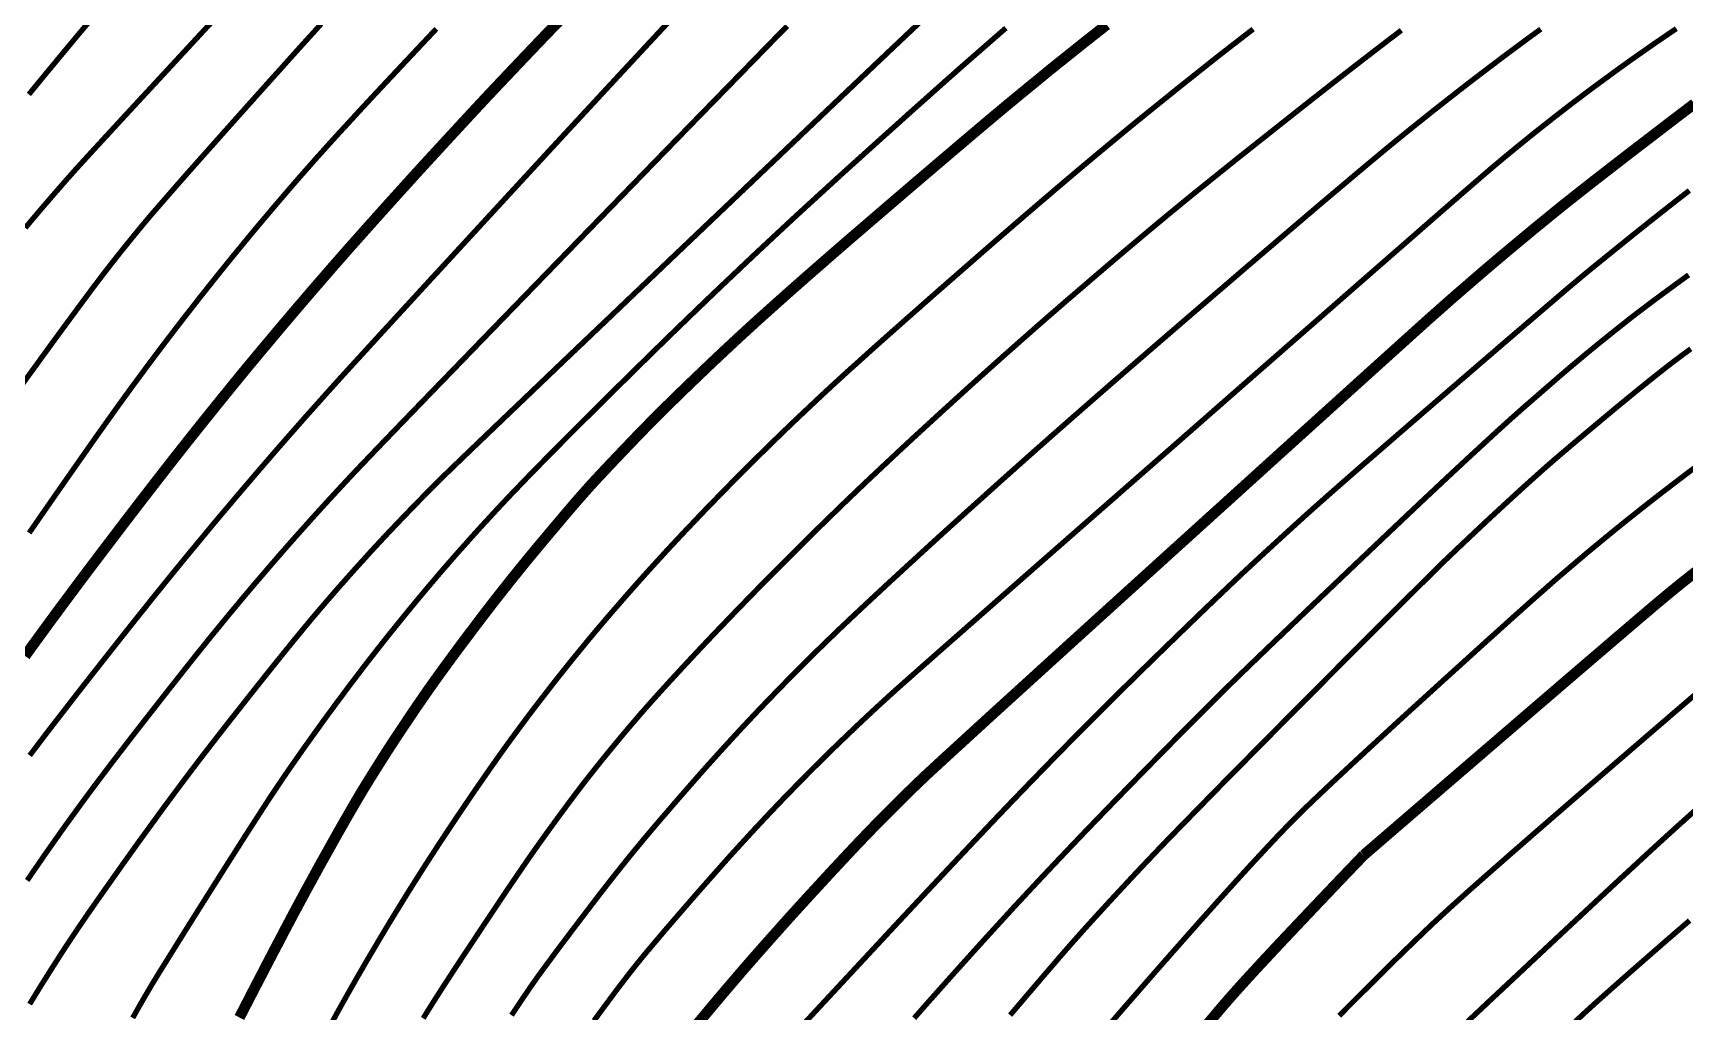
# Model space of a CAD drawing. Extents: x 36524600 to 36525730, y 2746759 to 2747713.
# Drawn here: x 36525044.22 to 36525067.22, y 2747541.7 to 2747555.33 of the extents above; entities that cross this region are included whole.
import ezdxf

# ---------------------------------------------------------------- set-up
doc = ezdxf.new("R2010")
doc.units = 0
doc.header["$LTSCALE"] = 1000
doc.header["$MEASUREMENT"] = 0
doc.layers.add('DGX', color=251, linetype='Continuous')

# ---------------------------------------------------------------- blocks, each defined once
blk = doc.blocks.new('dxt')
at = {"layer": 'DGX', "color": 253, "linetype": 'Continuous', "flags": 128}
for points, const_width in [([(36525044.165, 2747554.477), (36525044.282, 2747554.62), (36525044.4, 2747554.764), (36525044.519, 2747554.907), (36525044.637, 2747555.05), (36525044.756, 2747555.193), (36525044.875, 2747555.336), (36525044.995, 2747555.478)], 0.075), ([(36525046.948, 2747555.741), (36525046.107, 2747554.832), (36525045.471, 2747554.145), (36525045.042, 2747553.679), (36525044.819, 2747553.435), (36525044.7, 2747553.301), (36525044.582, 2747553.166), (36525044.464, 2747553.03), (36525044.347, 2747552.894), (36525044.231, 2747552.757), (36525044.115, 2747552.62)], 0.075), ([(36525048.235, 2747555.458), (36525048.125, 2747555.336), (36525047.994, 2747555.192), (36525047.844, 2747555.026), (36525047.674, 2747554.836), (36525047.483, 2747554.624), (36525047.273, 2747554.389), (36525047.042, 2747554.131), (36525046.812, 2747553.873), (36525046.602, 2747553.637), (36525046.411, 2747553.422), (36525046.241, 2747553.229), (36525046.092, 2747553.058), (36525045.962, 2747552.909), (36525045.852, 2747552.781), (36525045.763, 2747552.676), (36525045.684, 2747552.58), (36525045.606, 2747552.485), (36525045.528, 2747552.389), (36525045.45, 2747552.292), (36525045.373, 2747552.195), (36525045.297, 2747552.098), (36525045.221, 2747552), (36525045.146, 2747551.902), (36525045.063, 2747551.792), (36525044.963, 2747551.658), (36525044.847, 2747551.501), (36525044.714, 2747551.321), (36525044.564, 2747551.117), (36525044.398, 2747550.889), (36525044.216, 2747550.638), (36525044.017, 2747550.364)], 0.075), ([(36525049.838, 2747555.39), (36525049.629, 2747555.168), (36525049.405, 2747554.93), (36525049.182, 2747554.692), (36525048.973, 2747554.469), (36525048.78, 2747554.261), (36525048.602, 2747554.067), (36525048.438, 2747553.889), (36525048.29, 2747553.725), (36525048.156, 2747553.576), (36525048.038, 2747553.442), (36525047.927, 2747553.316), (36525047.817, 2747553.189), (36525047.707, 2747553.061), (36525047.597, 2747552.933), (36525047.489, 2747552.805), (36525047.38, 2747552.676), (36525047.272, 2747552.547), (36525047.165, 2747552.417), (36525047.058, 2747552.287), (36525046.952, 2747552.157), (36525046.846, 2747552.026), (36525046.741, 2747551.895), (36525046.636, 2747551.763), (36525046.531, 2747551.631), (36525046.428, 2747551.498), (36525046.324, 2747551.366), (36525046.221, 2747551.232), (36525046.119, 2747551.099), (36525046.017, 2747550.965), (36525045.916, 2747550.83), (36525045.815, 2747550.696), (36525045.715, 2747550.56), (36525045.615, 2747550.425), (36525045.516, 2747550.289), (36525045.411, 2747550.144), (36525045.295, 2747549.982), (36525045.167, 2747549.802), (36525045.028, 2747549.605), (36525044.877, 2747549.39), (36525044.715, 2747549.158), (36525044.541, 2747548.909), (36525044.356, 2747548.642), (36525044.169, 2747548.372)], 0.075), ([(36525051.542, 2747555.494), (36525051.334, 2747555.278), (36525051.143, 2747555.078), (36525050.967, 2747554.893), (36525050.807, 2747554.724), (36525050.662, 2747554.571), (36525050.533, 2747554.434), (36525050.412, 2747554.304), (36525050.291, 2747554.174), (36525050.171, 2747554.044), (36525050.05, 2747553.913), (36525049.93, 2747553.783), (36525049.81, 2747553.652), (36525049.69, 2747553.522), (36525049.57, 2747553.391), (36525049.451, 2747553.259), (36525049.332, 2747553.128), (36525049.213, 2747552.996), (36525049.094, 2747552.864), (36525048.976, 2747552.732), (36525048.858, 2747552.6), (36525048.74, 2747552.467), (36525048.622, 2747552.335), (36525048.505, 2747552.201), (36525048.388, 2747552.068), (36525048.272, 2747551.934), (36525048.156, 2747551.8), (36525048.04, 2747551.666), (36525047.925, 2747551.531), (36525047.81, 2747551.396), (36525047.695, 2747551.261), (36525047.581, 2747551.125), (36525047.467, 2747550.989), (36525047.353, 2747550.853), (36525047.24, 2747550.717), (36525047.127, 2747550.58), (36525047.015, 2747550.443), (36525046.903, 2747550.305), (36525046.791, 2747550.167), (36525046.68, 2747550.029), (36525046.569, 2747549.891), (36525046.458, 2747549.752), (36525046.348, 2747549.613), (36525046.238, 2747549.474), (36525046.129, 2747549.335), (36525046.02, 2747549.195), (36525045.911, 2747549.055), (36525045.803, 2747548.915), (36525045.697, 2747548.778), (36525045.593, 2747548.642), (36525045.49, 2747548.508), (36525045.389, 2747548.375), (36525045.29, 2747548.245), (36525045.192, 2747548.116), (36525045.096, 2747547.989), (36525045.001, 2747547.864), (36525044.907, 2747547.739), (36525044.815, 2747547.616), (36525044.724, 2747547.493), (36525044.633, 2747547.372), (36525044.544, 2747547.251), (36525044.456, 2747547.132), (36525044.369, 2747547.013), (36525044.283, 2747546.895), (36525044.197, 2747546.777), (36525044.112, 2747546.659)], 0.15), ([(36525053.089, 2747555.503), (36525052.765, 2747555.155), (36525052.396, 2747554.758), (36525051.981, 2747554.31), (36525051.521, 2747553.813), (36525051.016, 2747553.265), (36525050.514, 2747552.72), (36525050.065, 2747552.232), (36525049.667, 2747551.8), (36525049.322, 2747551.424), (36525049.029, 2747551.105), (36525048.788, 2747550.841), (36525048.599, 2747550.635), (36525048.462, 2747550.484), (36525048.352, 2747550.362), (36525048.242, 2747550.239), (36525048.132, 2747550.116), (36525048.022, 2747549.993), (36525047.913, 2747549.869), (36525047.804, 2747549.745), (36525047.695, 2747549.621), (36525047.587, 2747549.497), (36525047.479, 2747549.372), (36525047.371, 2747549.247), (36525047.264, 2747549.122), (36525047.157, 2747548.997), (36525047.05, 2747548.871), (36525046.944, 2747548.745), (36525046.837, 2747548.619), (36525046.731, 2747548.493), (36525046.626, 2747548.366), (36525046.521, 2747548.239), (36525046.416, 2747548.112), (36525046.311, 2747547.985), (36525046.207, 2747547.857), (36525046.102, 2747547.729), (36525045.999, 2747547.601), (36525045.895, 2747547.473), (36525045.789, 2747547.339), (36525045.675, 2747547.197), (36525045.555, 2747547.046), (36525045.428, 2747546.886), (36525045.295, 2747546.717), (36525045.154, 2747546.538), (36525045.007, 2747546.351), (36525044.853, 2747546.154), (36525044.701, 2747545.958), (36525044.557, 2747545.772), (36525044.421, 2747545.596), (36525044.295, 2747545.43), (36525044.177, 2747545.274)], 0.075), ([(36525054.723, 2747555.428), (36525054.492, 2747555.193), (36525054.197, 2747554.89), (36525053.836, 2747554.52), (36525053.411, 2747554.084), (36525052.921, 2747553.58), (36525052.367, 2747553.009), (36525051.747, 2747552.37), (36525051.13, 2747551.734), (36525050.583, 2747551.17), (36525050.106, 2747550.677), (36525049.698, 2747550.256), (36525049.36, 2747549.906), (36525049.092, 2747549.628), (36525048.894, 2747549.421), (36525048.765, 2747549.286), (36525048.671, 2747549.187), (36525048.578, 2747549.087), (36525048.485, 2747548.987), (36525048.393, 2747548.887), (36525048.301, 2747548.787), (36525048.209, 2747548.686), (36525048.117, 2747548.585), (36525048.026, 2747548.483), (36525047.935, 2747548.381), (36525047.844, 2747548.279), (36525047.754, 2747548.177), (36525047.664, 2747548.074), (36525047.575, 2747547.971), (36525047.486, 2747547.868), (36525047.397, 2747547.764), (36525047.308, 2747547.661), (36525047.22, 2747547.556), (36525047.132, 2747547.452), (36525047.045, 2747547.347), (36525046.957, 2747547.242), (36525046.871, 2747547.137), (36525046.784, 2747547.031), (36525046.698, 2747546.926), (36525046.612, 2747546.819), (36525046.524, 2747546.71), (36525046.431, 2747546.593), (36525046.333, 2747546.47), (36525046.231, 2747546.34), (36525046.123, 2747546.204), (36525046.01, 2747546.06), (36525045.893, 2747545.91), (36525045.77, 2747545.753), (36525045.648, 2747545.596), (36525045.531, 2747545.445), (36525045.419, 2747545.299), (36525045.312, 2747545.16), (36525045.211, 2747545.026), (36525045.115, 2747544.899), (36525045.024, 2747544.777), (36525044.939, 2747544.662), (36525044.856, 2747544.549), (36525044.774, 2747544.436), (36525044.692, 2747544.323), (36525044.61, 2747544.209), (36525044.53, 2747544.095), (36525044.449, 2747543.98), (36525044.369, 2747543.866), (36525044.29, 2747543.75), (36525044.213, 2747543.639), (36525044.142, 2747543.534)], 0.075), ([(36525056.744, 2747555.645), (36525056.12, 2747555.055), (36525055.424, 2747554.394), (36525054.655, 2747553.663), (36525053.813, 2747552.862), (36525052.984, 2747552.073), (36525052.256, 2747551.379), (36525051.626, 2747550.779), (36525051.097, 2747550.273), (36525050.667, 2747549.862), (36525050.336, 2747549.545), (36525050.105, 2747549.323), (36525049.974, 2747549.196), (36525049.892, 2747549.115), (36525049.811, 2747549.034), (36525049.73, 2747548.953), (36525049.65, 2747548.872), (36525049.569, 2747548.79), (36525049.49, 2747548.708), (36525049.41, 2747548.626), (36525049.331, 2747548.543), (36525049.252, 2747548.46), (36525049.173, 2747548.377), (36525049.095, 2747548.294), (36525049.017, 2747548.21), (36525048.939, 2747548.126), (36525048.862, 2747548.041), (36525048.785, 2747547.956), (36525048.708, 2747547.871), (36525048.632, 2747547.786), (36525048.556, 2747547.7), (36525048.48, 2747547.615), (36525048.405, 2747547.528), (36525048.33, 2747547.442), (36525048.255, 2747547.355), (36525048.181, 2747547.268), (36525048.107, 2747547.181), (36525048.029, 2747547.087), (36525047.942, 2747546.982), (36525047.847, 2747546.866), (36525047.743, 2747546.738), (36525047.631, 2747546.599), (36525047.51, 2747546.448), (36525047.38, 2747546.285), (36525047.242, 2747546.111), (36525047.105, 2747545.937), (36525046.976, 2747545.774), (36525046.857, 2747545.622), (36525046.747, 2747545.48), (36525046.646, 2747545.35), (36525046.554, 2747545.231), (36525046.472, 2747545.123), (36525046.398, 2747545.026), (36525046.329, 2747544.934), (36525046.261, 2747544.842), (36525046.192, 2747544.75), (36525046.124, 2747544.658), (36525046.056, 2747544.566), (36525045.988, 2747544.474), (36525045.921, 2747544.381), (36525045.853, 2747544.288), (36525045.784, 2747544.193), (36525045.71, 2747544.091), (36525045.633, 2747543.984), (36525045.552, 2747543.87), (36525045.467, 2747543.751), (36525045.378, 2747543.625), (36525045.285, 2747543.494), (36525045.188, 2747543.357), (36525045.091, 2747543.218), (36525044.996, 2747543.082), (36525044.905, 2747542.949), (36525044.816, 2747542.818), (36525044.731, 2747542.69), (36525044.648, 2747542.564), (36525044.569, 2747542.441), (36525044.492, 2747542.321), (36525044.419, 2747542.205), (36525044.351, 2747542.097), (36525044.288, 2747541.995), (36525044.23, 2747541.9), (36525044.176, 2747541.812)], 0.075), ([(36525057.769, 2747555.401), (36525057.609, 2747555.262), (36525057.45, 2747555.123), (36525057.291, 2747554.984), (36525057.129, 2747554.842), (36525056.963, 2747554.695), (36525056.792, 2747554.543), (36525056.616, 2747554.386), (36525056.435, 2747554.225), (36525056.25, 2747554.058), (36525056.059, 2747553.887), (36525055.864, 2747553.711), (36525055.671, 2747553.537), (36525055.486, 2747553.37), (36525055.311, 2747553.21), (36525055.145, 2747553.058), (36525054.987, 2747552.914), (36525054.838, 2747552.777), (36525054.699, 2747552.648), (36525054.568, 2747552.526), (36525054.442, 2747552.408), (36525054.315, 2747552.29), (36525054.19, 2747552.172), (36525054.064, 2747552.053), (36525053.939, 2747551.934), (36525053.813, 2747551.815), (36525053.688, 2747551.696), (36525053.564, 2747551.577), (36525053.439, 2747551.457), (36525053.315, 2747551.337), (36525053.19, 2747551.217), (36525053.066, 2747551.096), (36525052.943, 2747550.976), (36525052.819, 2747550.855), (36525052.696, 2747550.734), (36525052.573, 2747550.613), (36525052.452, 2747550.494), (36525052.336, 2747550.38), (36525052.226, 2747550.27), (36525052.12, 2747550.165), (36525052.019, 2747550.065), (36525051.922, 2747549.969), (36525051.831, 2747549.878), (36525051.745, 2747549.792), (36525051.661, 2747549.708), (36525051.578, 2747549.625), (36525051.496, 2747549.542), (36525051.414, 2747549.459), (36525051.333, 2747549.376), (36525051.252, 2747549.294), (36525051.173, 2747549.212), (36525051.093, 2747549.131), (36525051.015, 2747549.049), (36525050.936, 2747548.968), (36525050.858, 2747548.886), (36525050.78, 2747548.803), (36525050.703, 2747548.721), (36525050.626, 2747548.638), (36525050.549, 2747548.554), (36525050.472, 2747548.471), (36525050.396, 2747548.387), (36525050.32, 2747548.303), (36525050.245, 2747548.218), (36525050.169, 2747548.134), (36525050.094, 2747548.049), (36525050.02, 2747547.964), (36525049.945, 2747547.878), (36525049.871, 2747547.792), (36525049.798, 2747547.706), (36525049.725, 2747547.62), (36525049.652, 2747547.533), (36525049.579, 2747547.446), (36525049.507, 2747547.359), (36525049.435, 2747547.271), (36525049.363, 2747547.183), (36525049.292, 2747547.095), (36525049.221, 2747547.007), (36525049.15, 2747546.919), (36525049.08, 2747546.83), (36525049.01, 2747546.741), (36525048.94, 2747546.651), (36525048.87, 2747546.562), (36525048.801, 2747546.472), (36525048.733, 2747546.382), (36525048.664, 2747546.292), (36525048.596, 2747546.201), (36525048.528, 2747546.11), (36525048.46, 2747546.019), (36525048.393, 2747545.928), (36525048.326, 2747545.837), (36525048.259, 2747545.745), (36525048.193, 2747545.653), (36525048.127, 2747545.561), (36525048.061, 2747545.469), (36525047.995, 2747545.377), (36525047.93, 2747545.284), (36525047.865, 2747545.191), (36525047.8, 2747545.098), (36525047.736, 2747545.005), (36525047.672, 2747544.911), (36525047.601, 2747544.805), (36525047.515, 2747544.676), (36525047.415, 2747544.522), (36525047.3, 2747544.344), (36525047.17, 2747544.142), (36525047.026, 2747543.915), (36525046.867, 2747543.665), (36525046.694, 2747543.391), (36525046.522, 2747543.118), (36525046.369, 2747542.875), (36525046.235, 2747542.66), (36525046.119, 2747542.474), (36525046.021, 2747542.317), (36525045.942, 2747542.189), (36525045.881, 2747542.089), (36525045.839, 2747542.018), (36525045.806, 2747541.961), (36525045.773, 2747541.905), (36525045.74, 2747541.848), (36525045.707, 2747541.791), (36525045.675, 2747541.734), (36525045.643, 2747541.677), (36525045.611, 2747541.62)], 0.075), ([(36525059.172, 2747555.447), (36525059.035, 2747555.339), (36525058.897, 2747555.23), (36525058.761, 2747555.122), (36525058.624, 2747555.012), (36525058.487, 2747554.903), (36525058.351, 2747554.793), (36525058.216, 2747554.682), (36525058.08, 2747554.571), (36525057.945, 2747554.46), (36525057.81, 2747554.349), (36525057.676, 2747554.237), (36525057.53, 2747554.115), (36525057.362, 2747553.973), (36525057.172, 2747553.812), (36525056.959, 2747553.631), (36525056.724, 2747553.431), (36525056.466, 2747553.211), (36525056.186, 2747552.971), (36525055.884, 2747552.712), (36525055.578, 2747552.449), (36525055.288, 2747552.197), (36525055.013, 2747551.957), (36525054.754, 2747551.729), (36525054.511, 2747551.512), (36525054.283, 2747551.307), (36525054.071, 2747551.113), (36525053.875, 2747550.931), (36525053.691, 2747550.758), (36525053.516, 2747550.591), (36525053.349, 2747550.431), (36525053.191, 2747550.278), (36525053.041, 2747550.131), (36525052.9, 2747549.991), (36525052.768, 2747549.857), (36525052.644, 2747549.73), (36525052.529, 2747549.61), (36525052.421, 2747549.497), (36525052.321, 2747549.392), (36525052.229, 2747549.295), (36525052.144, 2747549.204), (36525052.067, 2747549.122), (36525051.998, 2747549.047), (36525051.937, 2747548.979), (36525051.876, 2747548.91), (36525051.807, 2747548.832), (36525051.732, 2747548.744), (36525051.648, 2747548.647), (36525051.558, 2747548.54), (36525051.46, 2747548.424), (36525051.355, 2747548.299), (36525051.242, 2747548.164), (36525051.126, 2747548.024), (36525051.012, 2747547.884), (36525050.898, 2747547.743), (36525050.786, 2747547.602), (36525050.675, 2747547.461), (36525050.565, 2747547.319), (36525050.456, 2747547.177), (36525050.348, 2747547.034), (36525050.244, 2747546.896), (36525050.146, 2747546.765), (36525050.055, 2747546.642), (36525049.97, 2747546.526), (36525049.892, 2747546.419), (36525049.82, 2747546.319), (36525049.755, 2747546.227), (36525049.696, 2747546.143), (36525049.641, 2747546.063), (36525049.586, 2747545.983), (36525049.531, 2747545.904), (36525049.478, 2747545.824), (36525049.425, 2747545.745), (36525049.372, 2747545.667), (36525049.32, 2747545.588), (36525049.268, 2747545.51), (36525049.217, 2747545.432), (36525049.166, 2747545.354), (36525049.116, 2747545.275), (36525049.066, 2747545.196), (36525049.016, 2747545.117), (36525048.966, 2747545.038), (36525048.917, 2747544.959), (36525048.868, 2747544.88), (36525048.816, 2747544.795), (36525048.759, 2747544.7), (36525048.697, 2747544.594), (36525048.63, 2747544.478), (36525048.557, 2747544.352), (36525048.479, 2747544.215), (36525048.396, 2747544.067), (36525048.308, 2747543.909), (36525048.216, 2747543.745), (36525048.125, 2747543.578), (36525048.032, 2747543.409), (36525047.939, 2747543.237), (36525047.846, 2747543.063), (36525047.752, 2747542.886), (36525047.658, 2747542.706), (36525047.563, 2747542.525), (36525047.47, 2747542.347), (36525047.384, 2747542.181), (36525047.303, 2747542.025), (36525047.229, 2747541.881), (36525047.16, 2747541.748), (36525047.097, 2747541.626)], 0.15), ([(36525048.389, 2747541.563), (36525048.464, 2747541.702), (36525048.533, 2747541.826), (36525048.599, 2747541.943), (36525048.665, 2747542.059), (36525048.731, 2747542.175), (36525048.798, 2747542.291), (36525048.865, 2747542.407), (36525048.933, 2747542.522), (36525049.001, 2747542.637), (36525049.069, 2747542.752), (36525049.138, 2747542.867), (36525049.207, 2747542.981), (36525049.277, 2747543.095), (36525049.347, 2747543.209), (36525049.417, 2747543.323), (36525049.488, 2747543.436), (36525049.559, 2747543.549), (36525049.631, 2747543.662), (36525049.704, 2747543.777), (36525049.781, 2747543.895), (36525049.86, 2747544.017), (36525049.943, 2747544.143), (36525050.029, 2747544.272), (36525050.118, 2747544.406), (36525050.21, 2747544.542), (36525050.305, 2747544.683), (36525050.401, 2747544.823), (36525050.496, 2747544.96), (36525050.589, 2747545.094), (36525050.681, 2747545.224), (36525050.771, 2747545.351), (36525050.86, 2747545.474), (36525050.948, 2747545.594), (36525051.034, 2747545.71), (36525051.119, 2747545.824), (36525051.205, 2747545.938), (36525051.292, 2747546.051), (36525051.38, 2747546.164), (36525051.467, 2747546.277), (36525051.556, 2747546.389), (36525051.645, 2747546.501), (36525051.734, 2747546.612), (36525051.825, 2747546.723), (36525051.915, 2747546.833), (36525052.006, 2747546.943), (36525052.098, 2747547.052), (36525052.19, 2747547.161), (36525052.283, 2747547.269), (36525052.377, 2747547.377), (36525052.471, 2747547.485), (36525052.565, 2747547.592), (36525052.66, 2747547.699), (36525052.755, 2747547.805), (36525052.851, 2747547.911), (36525052.947, 2747548.016), (36525053.044, 2747548.122), (36525053.141, 2747548.226), (36525053.239, 2747548.331), (36525053.337, 2747548.435), (36525053.436, 2747548.538), (36525053.534, 2747548.642), (36525053.633, 2747548.745), (36525053.733, 2747548.847), (36525053.833, 2747548.95), (36525053.933, 2747549.052), (36525054.033, 2747549.153), (36525054.134, 2747549.255), (36525054.236, 2747549.356), (36525054.337, 2747549.456), (36525054.439, 2747549.556), (36525054.541, 2747549.656), (36525054.644, 2747549.756), (36525054.747, 2747549.855), (36525054.85, 2747549.954), (36525054.954, 2747550.052), (36525055.058, 2747550.15), (36525055.162, 2747550.248), (36525055.267, 2747550.346), (36525055.372, 2747550.443), (36525055.477, 2747550.539), (36525055.583, 2747550.636), (36525055.689, 2747550.731), (36525055.801, 2747550.832), (36525055.925, 2747550.944), (36525056.061, 2747551.065), (36525056.21, 2747551.197), (36525056.37, 2747551.339), (36525056.543, 2747551.491), (36525056.727, 2747551.654), (36525056.924, 2747551.827), (36525057.126, 2747552.003), (36525057.325, 2747552.177), (36525057.522, 2747552.349), (36525057.717, 2747552.518), (36525057.91, 2747552.685), (36525058.101, 2747552.849), (36525058.289, 2747553.01), (36525058.475, 2747553.169), (36525058.66, 2747553.326), (36525058.846, 2747553.483), (36525059.032, 2747553.639), (36525059.219, 2747553.794), (36525059.406, 2747553.949), (36525059.594, 2747554.103), (36525059.783, 2747554.256), (36525059.972, 2747554.408), (36525060.155, 2747554.556), (36525060.327, 2747554.693), (36525060.488, 2747554.821), (36525060.636, 2747554.939), (36525060.773, 2747555.047), (36525060.899, 2747555.145), (36525061.013, 2747555.233), (36525061.115, 2747555.312), (36525061.212, 2747555.386)], 0.075), ([(36525063.275, 2747555.37), (36525063.112, 2747555.246), (36525062.932, 2747555.108), (36525062.736, 2747554.957), (36525062.523, 2747554.792), (36525062.293, 2747554.613), (36525062.047, 2747554.42), (36525061.785, 2747554.213), (36525061.521, 2747554.004), (36525061.271, 2747553.806), (36525061.034, 2747553.618), (36525060.812, 2747553.44), (36525060.603, 2747553.272), (36525060.408, 2747553.115), (36525060.227, 2747552.967), (36525060.06, 2747552.83), (36525059.897, 2747552.695), (36525059.728, 2747552.554), (36525059.553, 2747552.407), (36525059.372, 2747552.254), (36525059.185, 2747552.095), (36525058.992, 2747551.93), (36525058.793, 2747551.759), (36525058.588, 2747551.583), (36525058.379, 2747551.402), (36525058.169, 2747551.218), (36525057.957, 2747551.031), (36525057.743, 2747550.842), (36525057.528, 2747550.65), (36525057.311, 2747550.455), (36525057.093, 2747550.257), (36525056.872, 2747550.056), (36525056.655, 2747549.857), (36525056.445, 2747549.664), (36525056.243, 2747549.476), (36525056.048, 2747549.293), (36525055.86, 2747549.117), (36525055.68, 2747548.945), (36525055.508, 2747548.78), (36525055.343, 2747548.62), (36525055.183, 2747548.464), (36525055.026, 2747548.31), (36525054.873, 2747548.157), (36525054.722, 2747548.007), (36525054.574, 2747547.859), (36525054.43, 2747547.713), (36525054.288, 2747547.569), (36525054.15, 2747547.427), (36525054.015, 2747547.288), (36525053.886, 2747547.154), (36525053.762, 2747547.025), (36525053.643, 2747546.9), (36525053.529, 2747546.78), (36525053.421, 2747546.664), (36525053.317, 2747546.553), (36525053.219, 2747546.447), (36525053.127, 2747546.347), (36525053.04, 2747546.252), (36525052.96, 2747546.164), (36525052.886, 2747546.082), (36525052.819, 2747546.007), (36525052.757, 2747545.937), (36525052.702, 2747545.875), (36525052.653, 2747545.818), (36525052.607, 2747545.764), (36525052.561, 2747545.711), (36525052.515, 2747545.657), (36525052.47, 2747545.603), (36525052.424, 2747545.549), (36525052.379, 2747545.495), (36525052.334, 2747545.44), (36525052.289, 2747545.386), (36525052.244, 2747545.331), (36525052.2, 2747545.277), (36525052.155, 2747545.222), (36525052.111, 2747545.167), (36525052.067, 2747545.112), (36525052.023, 2747545.057), (36525051.979, 2747545.001), (36525051.936, 2747544.946), (36525051.889, 2747544.887), (36525051.839, 2747544.82), (36525051.783, 2747544.747), (36525051.722, 2747544.666), (36525051.656, 2747544.577), (36525051.585, 2747544.481), (36525051.509, 2747544.378), (36525051.429, 2747544.268), (36525051.343, 2747544.149), (36525051.251, 2747544.02), (36525051.153, 2747543.881), (36525051.05, 2747543.732), (36525050.941, 2747543.572), (36525050.826, 2747543.403), (36525050.706, 2747543.224), (36525050.579, 2747543.034), (36525050.456, 2747542.848), (36525050.342, 2747542.676), (36525050.239, 2747542.521), (36525050.146, 2747542.38), (36525050.064, 2747542.255), (36525049.993, 2747542.145), (36525049.931, 2747542.051), (36525049.881, 2747541.972), (36525049.835, 2747541.901), (36525049.79, 2747541.83), (36525049.745, 2747541.758), (36525049.7, 2747541.686), (36525049.656, 2747541.614)], 0.075), ([(36525050.886, 2747541.657), (36525050.928, 2747541.722), (36525050.971, 2747541.786), (36525051.014, 2747541.85), (36525051.057, 2747541.914), (36525051.1, 2747541.977), (36525051.143, 2747542.041), (36525051.193, 2747542.112), (36525051.254, 2747542.199), (36525051.328, 2747542.3), (36525051.414, 2747542.416), (36525051.511, 2747542.548), (36525051.621, 2747542.694), (36525051.743, 2747542.856), (36525051.877, 2747543.032), (36525052.014, 2747543.212), (36525052.147, 2747543.385), (36525052.275, 2747543.549), (36525052.399, 2747543.705), (36525052.518, 2747543.854), (36525052.633, 2747543.994), (36525052.743, 2747544.127), (36525052.848, 2747544.251), (36525052.949, 2747544.37), (36525053.048, 2747544.484), (36525053.143, 2747544.595), (36525053.235, 2747544.701), (36525053.324, 2747544.803), (36525053.41, 2747544.901), (36525053.493, 2747544.996), (36525053.573, 2747545.086), (36525053.651, 2747545.173), (36525053.73, 2747545.261), (36525053.809, 2747545.348), (36525053.888, 2747545.435), (36525053.968, 2747545.522), (36525054.048, 2747545.609), (36525054.128, 2747545.695), (36525054.209, 2747545.781), (36525054.289, 2747545.866), (36525054.371, 2747545.952), (36525054.452, 2747546.037), (36525054.534, 2747546.121), (36525054.616, 2747546.206), (36525054.698, 2747546.29), (36525054.781, 2747546.374), (36525054.864, 2747546.458), (36525054.947, 2747546.541), (36525055.03, 2747546.624), (36525055.114, 2747546.707), (36525055.198, 2747546.789), (36525055.283, 2747546.871), (36525055.367, 2747546.953), (36525055.452, 2747547.035), (36525055.538, 2747547.116), (36525055.628, 2747547.201), (36525055.729, 2747547.296), (36525055.84, 2747547.4), (36525055.962, 2747547.513), (36525056.094, 2747547.636), (36525056.236, 2747547.767), (36525056.389, 2747547.908), (36525056.552, 2747548.057), (36525056.724, 2747548.215), (36525056.904, 2747548.379), (36525057.092, 2747548.549), (36525057.288, 2747548.726), (36525057.492, 2747548.909), (36525057.703, 2747549.099), (36525057.922, 2747549.294), (36525058.15, 2747549.497), (36525058.393, 2747549.712), (36525058.659, 2747549.946), (36525058.948, 2747550.199), (36525059.261, 2747550.472), (36525059.597, 2747550.763), (36525059.957, 2747551.074), (36525060.339, 2747551.403), (36525060.745, 2747551.752), (36525061.147, 2747552.097), (36525061.517, 2747552.413), (36525061.855, 2747552.701), (36525062.16, 2747552.961), (36525062.434, 2747553.192), (36525062.676, 2747553.396), (36525062.885, 2747553.571), (36525063.063, 2747553.719), (36525063.225, 2747553.852), (36525063.388, 2747553.984), (36525063.551, 2747554.115), (36525063.715, 2747554.246), (36525063.879, 2747554.375), (36525064.044, 2747554.504), (36525064.21, 2747554.633), (36525064.376, 2747554.76), (36525064.543, 2747554.887), (36525064.71, 2747555.013), (36525064.878, 2747555.138), (36525065.047, 2747555.263), (36525065.216, 2747555.386)], 0.075), ([(36525052.034, 2747541.582), (36525052.126, 2747541.707), (36525052.212, 2747541.823), (36525052.292, 2747541.932), (36525052.367, 2747542.032), (36525052.437, 2747542.123), (36525052.501, 2747542.206), (36525052.559, 2747542.281), (36525052.612, 2747542.348), (36525052.666, 2747542.414), (36525052.727, 2747542.49), (36525052.797, 2747542.573), (36525052.875, 2747542.665), (36525052.96, 2747542.766), (36525053.053, 2747542.875), (36525053.154, 2747542.992), (36525053.263, 2747543.118), (36525053.374, 2747543.246), (36525053.481, 2747543.369), (36525053.585, 2747543.487), (36525053.686, 2747543.601), (36525053.783, 2747543.711), (36525053.876, 2747543.816), (36525053.966, 2747543.916), (36525054.053, 2747544.011), (36525054.138, 2747544.104), (36525054.223, 2747544.197), (36525054.309, 2747544.289), (36525054.395, 2747544.381), (36525054.481, 2747544.473), (36525054.568, 2747544.564), (36525054.655, 2747544.655), (36525054.743, 2747544.746), (36525054.831, 2747544.836), (36525054.919, 2747544.926), (36525055.007, 2747545.016), (36525055.096, 2747545.105), (36525055.186, 2747545.194), (36525055.275, 2747545.282), (36525055.365, 2747545.37), (36525055.456, 2747545.458), (36525055.547, 2747545.545), (36525055.638, 2747545.632), (36525055.729, 2747545.719), (36525055.821, 2747545.805), (36525055.913, 2747545.891), (36525056.006, 2747545.977), (36525056.099, 2747546.062), (36525056.192, 2747546.147), (36525056.338, 2747546.277), (36525056.591, 2747546.501), (36525056.95, 2747546.818), (36525057.416, 2747547.227), (36525057.987, 2747547.729), (36525058.665, 2747548.324), (36525059.449, 2747549.011), (36525060.34, 2747549.791), (36525061.23, 2747550.572), (36525062.016, 2747551.259), (36525062.695, 2747551.853), (36525063.27, 2747552.355), (36525063.738, 2747552.764), (36525064.101, 2747553.08), (36525064.359, 2747553.303), (36525064.511, 2747553.434), (36525064.61, 2747553.517), (36525064.71, 2747553.601), (36525064.811, 2747553.684), (36525064.911, 2747553.766), (36525065.012, 2747553.848), (36525065.113, 2747553.93), (36525065.215, 2747554.011), (36525065.317, 2747554.091), (36525065.419, 2747554.172), (36525065.522, 2747554.251), (36525065.625, 2747554.331), (36525065.729, 2747554.409), (36525065.832, 2747554.488), (36525065.936, 2747554.566), (36525066.041, 2747554.643), (36525066.146, 2747554.72), (36525066.251, 2747554.797), (36525066.356, 2747554.873), (36525066.462, 2747554.949), (36525066.568, 2747555.024), (36525066.675, 2747555.098), (36525066.781, 2747555.173), (36525066.888, 2747555.246), (36525066.996, 2747555.32), (36525067.104, 2747555.393)], 0.075), ([(36525053.431, 2747541.485), (36525053.557, 2747541.636), (36525053.683, 2747541.787), (36525053.81, 2747541.938), (36525053.937, 2747542.087), (36525054.066, 2747542.238), (36525054.198, 2747542.39), (36525054.333, 2747542.544), (36525054.47, 2747542.699), (36525054.61, 2747542.856), (36525054.752, 2747543.015), (36525054.898, 2747543.176), (36525055.046, 2747543.338), (36525055.191, 2747543.495), (36525055.326, 2747543.642), (36525055.452, 2747543.777), (36525055.569, 2747543.902), (36525055.676, 2747544.016), (36525055.774, 2747544.119), (36525055.863, 2747544.211), (36525055.942, 2747544.293), (36525056.017, 2747544.369), (36525056.091, 2747544.444), (36525056.167, 2747544.52), (36525056.242, 2747544.595), (36525056.318, 2747544.67), (36525056.393, 2747544.744), (36525056.469, 2747544.819), (36525056.546, 2747544.893), (36525056.668, 2747545.009), (36525056.884, 2747545.208), (36525057.192, 2747545.49), (36525057.592, 2747545.856), (36525058.086, 2747546.305), (36525058.672, 2747546.838), (36525059.35, 2747547.453), (36525060.121, 2747548.152), (36525060.894, 2747548.852), (36525061.577, 2747549.471), (36525062.17, 2747550.007), (36525062.674, 2747550.463), (36525063.087, 2747550.836), (36525063.411, 2747551.128), (36525063.645, 2747551.339), (36525063.79, 2747551.467), (36525063.889, 2747551.555), (36525063.989, 2747551.643), (36525064.089, 2747551.73), (36525064.19, 2747551.817), (36525064.29, 2747551.904), (36525064.391, 2747551.991), (36525064.492, 2747552.077), (36525064.593, 2747552.163), (36525064.695, 2747552.249), (36525064.797, 2747552.334), (36525064.899, 2747552.419), (36525065.001, 2747552.504), (36525065.103, 2747552.589), (36525065.206, 2747552.673), (36525065.309, 2747552.757), (36525065.412, 2747552.841), (36525065.522, 2747552.93), (36525065.645, 2747553.028), (36525065.782, 2747553.136), (36525065.932, 2747553.254), (36525066.096, 2747553.381), (36525066.274, 2747553.519), (36525066.464, 2747553.666), (36525066.669, 2747553.823), (36525066.87, 2747553.977), (36525067.051, 2747554.116), (36525067.213, 2747554.239), (36525067.355, 2747554.347)], 0.15), ([(36525067.285, 2747553.139), (36525067.134, 2747553.022), (36525066.984, 2747552.904), (36525066.834, 2747552.786), (36525066.684, 2747552.667), (36525066.534, 2747552.547), (36525066.39, 2747552.431), (36525066.255, 2747552.322), (36525066.129, 2747552.22), (36525066.013, 2747552.126), (36525065.906, 2747552.039), (36525065.809, 2747551.959), (36525065.722, 2747551.886), (36525065.644, 2747551.821), (36525065.553, 2747551.744), (36525065.426, 2747551.635), (36525065.264, 2747551.496), (36525065.066, 2747551.326), (36525064.832, 2747551.126), (36525064.562, 2747550.894), (36525064.257, 2747550.631), (36525063.916, 2747550.337), (36525063.573, 2747550.042), (36525063.261, 2747549.772), (36525062.981, 2747549.529), (36525062.731, 2747549.313), (36525062.514, 2747549.123), (36525062.327, 2747548.959), (36525062.172, 2747548.822), (36525062.048, 2747548.712), (36525061.94, 2747548.615), (36525061.832, 2747548.517), (36525061.724, 2747548.419), (36525061.617, 2747548.321), (36525061.51, 2747548.223), (36525061.403, 2747548.125), (36525061.296, 2747548.026), (36525061.189, 2747547.927), (36525061.076, 2747547.822), (36525060.95, 2747547.703), (36525060.812, 2747547.572), (36525060.66, 2747547.427), (36525060.496, 2747547.27), (36525060.32, 2747547.1), (36525060.13, 2747546.916), (36525059.928, 2747546.72), (36525059.72, 2747546.517), (36525059.512, 2747546.313), (36525059.305, 2747546.109), (36525059.099, 2747545.904), (36525058.893, 2747545.698), (36525058.688, 2747545.491), (36525058.484, 2747545.284), (36525058.281, 2747545.076), (36525058.065, 2747544.853), (36525057.823, 2747544.602), (36525057.556, 2747544.322), (36525057.264, 2747544.013), (36525056.946, 2747543.675), (36525056.602, 2747543.308), (36525056.233, 2747542.913), (36525055.839, 2747542.489), (36525055.454, 2747542.075), (36525055.114, 2747541.709), (36525054.82, 2747541.391)], 0.075), ([(36525056.492, 2747541.617), (36525056.669, 2747541.818), (36525056.845, 2747542.016), (36525057.02, 2747542.213), (36525057.195, 2747542.407), (36525057.368, 2747542.599), (36525057.54, 2747542.789), (36525057.712, 2747542.977), (36525057.882, 2747543.163), (36525058.057, 2747543.351), (36525058.241, 2747543.548), (36525058.433, 2747543.752), (36525058.635, 2747543.965), (36525058.845, 2747544.185), (36525059.065, 2747544.413), (36525059.293, 2747544.649), (36525059.531, 2747544.893), (36525059.766, 2747545.133), (36525059.986, 2747545.357), (36525060.191, 2747545.565), (36525060.381, 2747545.757), (36525060.557, 2747545.933), (36525060.718, 2747546.094), (36525060.865, 2747546.238), (36525060.996, 2747546.367), (36525061.135, 2747546.501), (36525061.304, 2747546.664), (36525061.502, 2747546.854), (36525061.73, 2747547.072), (36525061.987, 2747547.318), (36525062.274, 2747547.591), (36525062.59, 2747547.892), (36525062.936, 2747548.221), (36525063.284, 2747548.551), (36525063.605, 2747548.854), (36525063.899, 2747549.13), (36525064.166, 2747549.379), (36525064.408, 2747549.602), (36525064.622, 2747549.799), (36525064.81, 2747549.969), (36525064.971, 2747550.112), (36525065.115, 2747550.237), (36525065.249, 2747550.354), (36525065.375, 2747550.463), (36525065.491, 2747550.564), (36525065.599, 2747550.656), (36525065.697, 2747550.739), (36525065.787, 2747550.814), (36525065.867, 2747550.881), (36525065.943, 2747550.943), (36525066.02, 2747551.006), (36525066.096, 2747551.067), (36525066.173, 2747551.129), (36525066.25, 2747551.191), (36525066.327, 2747551.252), (36525066.404, 2747551.313), (36525066.481, 2747551.374), (36525066.564, 2747551.438), (36525066.657, 2747551.508), (36525066.76, 2747551.586), (36525066.873, 2747551.67), (36525066.997, 2747551.761), (36525067.131, 2747551.859), (36525067.275, 2747551.964)], 0.075), ([(36525057.828, 2747541.659), (36525057.96, 2747541.814), (36525058.088, 2747541.965), (36525058.208, 2747542.105), (36525058.32, 2747542.236), (36525058.424, 2747542.357), (36525058.519, 2747542.468), (36525058.607, 2747542.569), (36525058.687, 2747542.66), (36525058.759, 2747542.741), (36525058.831, 2747542.822), (36525058.912, 2747542.912), (36525059.002, 2747543.011), (36525059.101, 2747543.119), (36525059.208, 2747543.236), (36525059.325, 2747543.362), (36525059.451, 2747543.498), (36525059.585, 2747543.642), (36525059.743, 2747543.809), (36525059.936, 2747544.012), (36525060.167, 2747544.25), (36525060.434, 2747544.523), (36525060.737, 2747544.833), (36525061.077, 2747545.177), (36525061.453, 2747545.558), (36525061.866, 2747545.973), (36525062.275, 2747546.385), (36525062.64, 2747546.751), (36525062.961, 2747547.072), (36525063.237, 2747547.348), (36525063.469, 2747547.579), (36525063.656, 2747547.765), (36525063.799, 2747547.907), (36525063.898, 2747548.003), (36525063.975, 2747548.076), (36525064.052, 2747548.15), (36525064.13, 2747548.223), (36525064.207, 2747548.296), (36525064.284, 2747548.369), (36525064.362, 2747548.442), (36525064.44, 2747548.515), (36525064.518, 2747548.588), (36525064.596, 2747548.66), (36525064.674, 2747548.732), (36525064.752, 2747548.804), (36525064.831, 2747548.876), (36525064.909, 2747548.948), (36525064.988, 2747549.02), (36525065.067, 2747549.091), (36525065.146, 2747549.162), (36525065.231, 2747549.238), (36525065.325, 2747549.321), (36525065.431, 2747549.413), (36525065.547, 2747549.512), (36525065.674, 2747549.62), (36525065.811, 2747549.735), (36525065.959, 2747549.859), (36525066.117, 2747549.991), (36525066.275, 2747550.123), (36525066.424, 2747550.245), (36525066.563, 2747550.359), (36525066.692, 2747550.463), (36525066.812, 2747550.559), (36525066.921, 2747550.645), (36525067.021, 2747550.723), (36525067.111, 2747550.791), (36525067.202, 2747550.859), (36525067.305, 2747550.935)], 0.075), ([(36525067.385, 2747549.299), (36525067.258, 2747549.204), (36525067.132, 2747549.108), (36525067.006, 2747549.012), (36525066.88, 2747548.915), (36525066.755, 2747548.818), (36525066.63, 2747548.72), (36525066.506, 2747548.621), (36525066.382, 2747548.522), (36525066.259, 2747548.423), (36525066.136, 2747548.322), (36525066.013, 2747548.221), (36525065.891, 2747548.12), (36525065.77, 2747548.018), (36525065.649, 2747547.915), (36525065.528, 2747547.812), (36525065.408, 2747547.709), (36525065.289, 2747547.604), (36525065.158, 2747547.489), (36525065.002, 2747547.35), (36525064.823, 2747547.19), (36525064.62, 2747547.007), (36525064.392, 2747546.802), (36525064.141, 2747546.574), (36525063.865, 2747546.324), (36525063.566, 2747546.052), (36525063.266, 2747545.779), (36525062.991, 2747545.526), (36525062.739, 2747545.294), (36525062.512, 2747545.083), (36525062.308, 2747544.893), (36525062.128, 2747544.723), (36525061.972, 2747544.574), (36525061.841, 2747544.446), (36525061.71, 2747544.314), (36525061.557, 2747544.156), (36525061.383, 2747543.97), (36525061.186, 2747543.758), (36525060.968, 2747543.519), (36525060.727, 2747543.252), (36525060.465, 2747542.959), (36525060.181, 2747542.638), (36525059.893, 2747542.311), (36525059.618, 2747541.996), (36525059.356, 2747541.695), (36525059.107, 2747541.406)], 0.075), ([(36525062.751, 2747543.886), (36525063.662, 2747544.671), (36525064.464, 2747545.361), (36525065.158, 2747545.958), (36525065.743, 2747546.46), (36525066.219, 2747546.868), (36525066.587, 2747547.182), (36525066.846, 2747547.402), (36525066.996, 2747547.527), (36525067.092, 2747547.605), (36525067.188, 2747547.683), (36525067.285, 2747547.76), (36525067.383, 2747547.836)], 0.15), ([(36525060.575, 2747541.532), (36525060.727, 2747541.713), (36525060.854, 2747541.861), (36525060.983, 2747542.007), (36525061.143, 2747542.184), (36525061.334, 2747542.391), (36525061.556, 2747542.629), (36525061.809, 2747542.897), (36525062.092, 2747543.196), (36525062.406, 2747543.526), (36525062.751, 2747543.886)], 0.15), ([(36525067.405, 2747546.155), (36525067.181, 2747545.963), (36525066.913, 2747545.733), (36525066.602, 2747545.465), (36525066.247, 2747545.159), (36525065.847, 2747544.814), (36525065.446, 2747544.467), (36525065.082, 2747544.151), (36525064.758, 2747543.868), (36525064.471, 2747543.616), (36525064.223, 2747543.397), (36525064.014, 2747543.209), (36525063.843, 2747543.053), (36525063.71, 2747542.93), (36525063.595, 2747542.82), (36525063.476, 2747542.705), (36525063.353, 2747542.586), (36525063.225, 2747542.462), (36525063.094, 2747542.333), (36525062.959, 2747542.199), (36525062.82, 2747542.061), (36525062.676, 2747541.918), (36525062.537, 2747541.779), (36525062.411, 2747541.651)], 0.075), ([(36525067.375, 2747544.517), (36525067.208, 2747544.368), (36525067.01, 2747544.189), (36525066.779, 2747543.978), (36525066.517, 2747543.736), (36525066.223, 2747543.464), (36525065.897, 2747543.16), (36525065.539, 2747542.826), (36525065.181, 2747542.491), (36525064.857, 2747542.187), (36525064.565, 2747541.914), (36525064.306, 2747541.671), (36525064.081, 2747541.458)], 0.075), ([(36525067.289, 2747542.976), (36525066.973, 2747542.703), (36525066.685, 2747542.452), (36525066.426, 2747542.225), (36525066.195, 2747542.021), (36525065.992, 2747541.84), (36525065.818, 2747541.682), (36525065.673, 2747541.546)], 0.075)]:
    blk.add_lwpolyline(points, dxfattribs=dict(at, const_width=const_width))

msp = doc.modelspace()

# ---------------------------------------------------------------- block references
msp.add_blockref('dxt', (0, 0))

doc.saveas('drawing.dxf')
